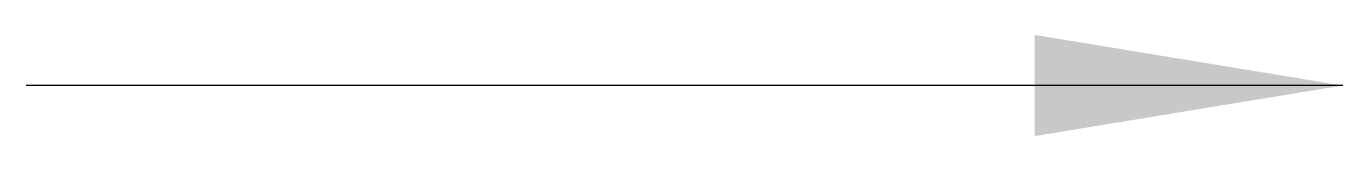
# Model space of a CAD drawing. Header units: millimetres. Extents: x 229.7 to 293.8, y 39.9 to 44.8.
import ezdxf

# ---------------------------------------------------------------- set-up
doc = ezdxf.new("R2010")
doc.units = ezdxf.units.MM
doc.header["$LTSCALE"] = 0.5
doc.header["$MEASUREMENT"] = 0
doc.layers.get('0').update_dxf_attribs({"linetype": 'CONTINUOUS', "lineweight": 35})
doc.dimstyles.new('ISO-25', dxfattribs={"dimtxt": 2.5, "dimasz": 2.5, "dimexe": 1.25, "dimexo": 0.625, "dimtad": 1, "dimtxsty": 'Standard', "dimcen": 2.5, "dimadec": 0, "dimazin": 0, "dimtfac": 1, "dimtmove": 0, "dimatfit": 3, "dimfxl": 1, "dimarcsym": 0})

msp = doc.modelspace()

# ---------------------------------------------------------------- leaders
msp.add_leader([(293.822, 42.371), (229.733, 42.371)], dimstyle='ISO-25', override={"dimasz": 15, "dimgap": 0.625, "dimtad": 0})

doc.saveas('drawing.dxf')
